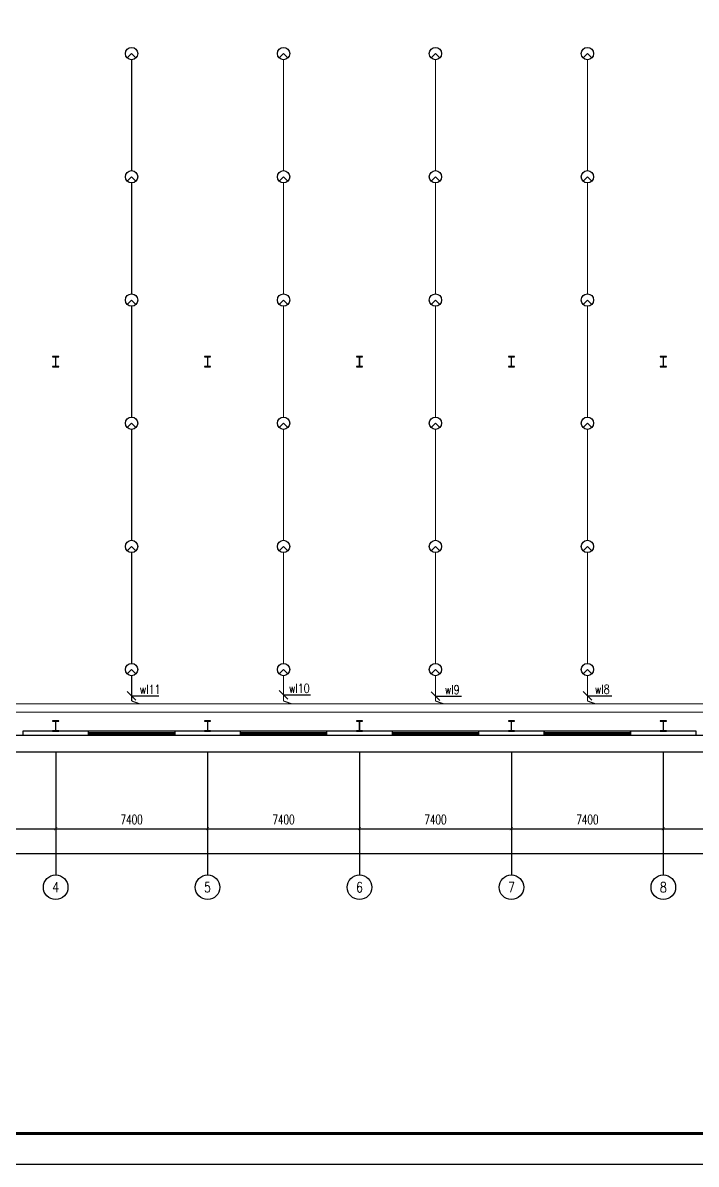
# Model space of a CAD drawing. Extents: x 1751103 to 2598738, y -609732 to 659428.
# Drawn here: x 2128448 to 2161248, y 23405 to 78992 of the extents above; entities that cross this region are included whole.
import ezdxf
from ezdxf.enums import TextEntityAlignment as Align

# ---------------------------------------------------------------- set-up
doc = ezdxf.new("R2010")
doc.units = 0
doc.header["$LTSCALE"] = 1000
doc.header["$MEASUREMENT"] = 0
doc.layers.get('0').update_dxf_attribs({"linetype": 'CONTINUOUS'})
doc.layers.get('DEFPOINTS').update_dxf_attribs({"linetype": 'CONTINUOUS'})
for name, color, linetype in [('AXIS', 3, 'CONTINUOUS'), ('AXIS_TEXT', 7, 'CONTINUOUS'), ('COLUMN', 99, 'CONTINUOUS'), ('DIM-照明', 4, 'CONTINUOUS'), ('EQUIP-照明', 3, 'CONTINUOUS'), ('GROUND', 2, 'CONTINUOUS'), ('PUB_TITLE', 4, 'CONTINUOUS'), ('WALL', 9, 'CONTINUOUS'), ('WINDOW', 99, 'CONTINUOUS'), ('WIRE-照明', 1, 'CONTINUOUS')]:
    doc.layers.add(name, color=color, linetype=linetype)
doc.styles.add('_TCH_AXIS', font='COMPLEX', dxfattribs={"bigfont": 'GBCBIG'})
doc.styles.add('_TCH_LABEL', font='COMPLEX', dxfattribs={"bigfont": 'GBCBIG'})
doc.styles.add('_TEL_DIM', font='SIMPLEX', dxfattribs={"width": 0.8, "height": 3.5, "bigfont": 'HZTXT'})
doc.styles.add('COMPLEX', font='COMPLEX')
doc.styles.add('DIM_FONT', font='SIMPLEX', dxfattribs={"width": 0.7, "bigfont": 'GBCBIG'})
doc.dimstyles.new('DIMN150', dxfattribs={"dimscale": 1.5, "dimtxt": 300, "dimasz": 100, "dimexe": 250, "dimexo": 300, "dimgap": 150, "dimtad": 1, "dimdec": 0, "dimzin": 0, "dimtxsty": 'DIM_FONT', "dimblk": 'ARCHTICK', "dimcen": 0.09, "dimclrt": 7, "dimazin": 3, "dimtfac": 1, "dimtdec": 0, "dimtix": 1, "dimtmove": 0, "dimatfit": 3, "dimtolj": 1, "dimtzin": 0})

# ---------------------------------------------------------------- blocks, each defined once
blk = doc.blocks.new('$WINLIB2D$00000001')
for p, q in [((-0.5, 0.5), (0.5, 0.5)), ((-0.5, 0.5), (-0.5, -0.5)), ((0.5, -0.5), (0.5, 0.5)), ((0.5, 0.167), (-0.5, 0.167)), ((0.5, -0.167), (-0.5, -0.167)), ((-0.5, -0.5), (0.5, -0.5))]:
    blk.add_line(p, q)
blk = doc.blocks.new('_AXISO')
blk.add_circle((0, 0), 0.5)
at = {"layer": 'AXIS_TEXT', "style": 'COMPLEX', "width": 1.041667}
blk.add_attdef('A', text='', height=0.56, dxfattribs=at).set_placement((-0.25, -0.28), (0.25, -0.28), align=Align.FIT)
blk = doc.blocks.new('_ARCHTICK')
at = {"color": 0, "linetype": 'BYBLOCK', "const_width": 0.15}
blk.add_lwpolyline([(-0.5, -0.5), (0.5, 0.5)], dxfattribs=at)
blk = doc.blocks.new('*D46')
at = {"layer": 'AXIS', "color": 0}
for p, q in [((2107648, 43042), (2107648, 38167)), ((2315248, 43042), (2315248, 38167)), ((2107648, 38542), (2315248, 38542))]:
    blk.add_line(p, q, dxfattribs=at)
at = {"layer": 'DEFPOINTS', "color": 0}
for p in [(2107648, 43492), (2315248, 43492), (2315248, 38542)]:
    blk.add_point(p, dxfattribs=at)
at = {"layer": 'AXIS', "color": 0, "xscale": 150, "yscale": 150, "zscale": 150, "rotation": 180}
blk.add_blockref('_ARCHTICK', (2107648, 38542), dxfattribs=at)
at = {"layer": 'AXIS', "color": 0, "xscale": 150, "yscale": 150, "zscale": 150}
blk.add_blockref('_ARCHTICK', (2315248, 38542), dxfattribs=at)
at = {"layer": 'AXIS', "color": 7, "insert": (2211448, 38992), "char_height": 450, "attachment_point": 5, "style": 'DIM_FONT'}
blk.add_mtext('\\A1;207600', dxfattribs=at)
blk = doc.blocks.new('*D50')
at = {"layer": 'AXIS', "color": 0}
for p, q in [((2122648, 43042), (2122648, 39367)), ((2130048, 43042), (2130048, 39367)), ((2122648, 39742), (2130048, 39742))]:
    blk.add_line(p, q, dxfattribs=at)
at = {"layer": 'DEFPOINTS', "color": 0}
for p in [(2122648, 43492), (2130048, 43492), (2130048, 39742)]:
    blk.add_point(p, dxfattribs=at)
at = {"layer": 'AXIS', "color": 0, "xscale": 150, "yscale": 150, "zscale": 150, "rotation": 180}
blk.add_blockref('_ARCHTICK', (2122648, 39742), dxfattribs=at)
at = {"layer": 'AXIS', "color": 0, "xscale": 150, "yscale": 150, "zscale": 150}
blk.add_blockref('_ARCHTICK', (2130048, 39742), dxfattribs=at)
at = {"layer": 'AXIS', "color": 7, "insert": (2126348, 40192), "char_height": 450, "attachment_point": 5, "style": 'DIM_FONT'}
blk.add_mtext('\\A1;7400', dxfattribs=at)
blk = doc.blocks.new('*D51')
at = {"layer": 'AXIS', "color": 0}
for p, q in [((2130048, 43042), (2130048, 39367)), ((2137448, 43042), (2137448, 39367)), ((2130048, 39742), (2137448, 39742))]:
    blk.add_line(p, q, dxfattribs=at)
at = {"layer": 'DEFPOINTS', "color": 0}
for p in [(2130048, 43492), (2137448, 43492), (2137448, 39742)]:
    blk.add_point(p, dxfattribs=at)
at = {"layer": 'AXIS', "color": 0, "xscale": 150, "yscale": 150, "zscale": 150, "rotation": 180}
blk.add_blockref('_ARCHTICK', (2130048, 39742), dxfattribs=at)
at = {"layer": 'AXIS', "color": 0, "xscale": 150, "yscale": 150, "zscale": 150}
blk.add_blockref('_ARCHTICK', (2137448, 39742), dxfattribs=at)
at = {"layer": 'AXIS', "color": 7, "insert": (2133748, 40192), "char_height": 450, "attachment_point": 5, "style": 'DIM_FONT'}
blk.add_mtext('\\A1;7400', dxfattribs=at)
blk = doc.blocks.new('*D52')
at = {"layer": 'AXIS', "color": 0}
for p, q in [((2137448, 43042), (2137448, 39367)), ((2144848, 43042), (2144848, 39367)), ((2137448, 39742), (2144848, 39742))]:
    blk.add_line(p, q, dxfattribs=at)
at = {"layer": 'DEFPOINTS', "color": 0}
for p in [(2137448, 43492), (2144848, 43492), (2144848, 39742)]:
    blk.add_point(p, dxfattribs=at)
at = {"layer": 'AXIS', "color": 0, "xscale": 150, "yscale": 150, "zscale": 150, "rotation": 180}
blk.add_blockref('_ARCHTICK', (2137448, 39742), dxfattribs=at)
at = {"layer": 'AXIS', "color": 0, "xscale": 150, "yscale": 150, "zscale": 150}
blk.add_blockref('_ARCHTICK', (2144848, 39742), dxfattribs=at)
at = {"layer": 'AXIS', "color": 7, "insert": (2141148, 40192), "char_height": 450, "attachment_point": 5, "style": 'DIM_FONT'}
blk.add_mtext('\\A1;7400', dxfattribs=at)
blk = doc.blocks.new('*D53')
at = {"layer": 'AXIS', "color": 0}
for p, q in [((2144848, 43042), (2144848, 39367)), ((2152248, 43042), (2152248, 39367)), ((2144848, 39742), (2152248, 39742))]:
    blk.add_line(p, q, dxfattribs=at)
at = {"layer": 'DEFPOINTS', "color": 0}
for p in [(2144848, 43492), (2152248, 43492), (2152248, 39742)]:
    blk.add_point(p, dxfattribs=at)
at = {"layer": 'AXIS', "color": 0, "xscale": 150, "yscale": 150, "zscale": 150, "rotation": 180}
blk.add_blockref('_ARCHTICK', (2144848, 39742), dxfattribs=at)
at = {"layer": 'AXIS', "color": 0, "xscale": 150, "yscale": 150, "zscale": 150}
blk.add_blockref('_ARCHTICK', (2152248, 39742), dxfattribs=at)
at = {"layer": 'AXIS', "color": 7, "insert": (2148548, 40192), "char_height": 450, "attachment_point": 5, "style": 'DIM_FONT'}
blk.add_mtext('\\A1;7400', dxfattribs=at)
blk = doc.blocks.new('*D54')
at = {"layer": 'AXIS', "color": 0}
for p, q in [((2152248, 43042), (2152248, 39367)), ((2159648, 43042), (2159648, 39367)), ((2152248, 39742), (2159648, 39742))]:
    blk.add_line(p, q, dxfattribs=at)
at = {"layer": 'DEFPOINTS', "color": 0}
for p in [(2152248, 43492), (2159648, 43492), (2159648, 39742)]:
    blk.add_point(p, dxfattribs=at)
at = {"layer": 'AXIS', "color": 0, "xscale": 150, "yscale": 150, "zscale": 150, "rotation": 180}
blk.add_blockref('_ARCHTICK', (2152248, 39742), dxfattribs=at)
at = {"layer": 'AXIS', "color": 0, "xscale": 150, "yscale": 150, "zscale": 150}
blk.add_blockref('_ARCHTICK', (2159648, 39742), dxfattribs=at)
at = {"layer": 'AXIS', "color": 7, "insert": (2155948, 40192), "char_height": 450, "attachment_point": 5, "style": 'DIM_FONT'}
blk.add_mtext('\\A1;7400', dxfattribs=at)
blk = doc.blocks.new('*D55')
at = {"layer": 'AXIS', "color": 0}
for p, q in [((2159648, 43042), (2159648, 39367)), ((2167048, 43042), (2167048, 39367)), ((2159648, 39742), (2167048, 39742))]:
    blk.add_line(p, q, dxfattribs=at)
at = {"layer": 'DEFPOINTS', "color": 0}
for p in [(2159648, 43492), (2167048, 43492), (2167048, 39742)]:
    blk.add_point(p, dxfattribs=at)
at = {"layer": 'AXIS', "color": 0, "xscale": 150, "yscale": 150, "zscale": 150, "rotation": 180}
blk.add_blockref('_ARCHTICK', (2159648, 39742), dxfattribs=at)
at = {"layer": 'AXIS', "color": 0, "xscale": 150, "yscale": 150, "zscale": 150}
blk.add_blockref('_ARCHTICK', (2167048, 39742), dxfattribs=at)
at = {"layer": 'AXIS', "color": 7, "insert": (2163348, 40192), "char_height": 450, "attachment_point": 5, "style": 'DIM_FONT'}
blk.add_mtext('\\A1;7400', dxfattribs=at)
blk = doc.blocks.new('$EQUIP$00001176')
for q in [(-0.354, -0.354), (0.354, -0.354)]:
    blk.add_line((0, 0), q)
blk.add_circle((0, 0), 0.5)
at = {"style": '_TCH_LABEL', "flags": 9}
blk.add_attdef('A', (0, 0), '', height=0.00002, dxfattribs=at)
blk = doc.blocks.new('W2')
at = {"layer": 'AXIS', "color": 8}
for p, q in [((2130047.9, 43491.5), (2130047.9, 37491.5)), ((2137447.9, 43491.5), (2137447.9, 37491.5)), ((2144847.9, 43491.5), (2144847.9, 37491.5)), ((2152247.9, 43491.5), (2152247.9, 37491.5)), ((2159647.9, 43491.5), (2159647.9, 37491.5))]:
    blk.add_line(p, q, dxfattribs=at)
at = {"layer": 'COLUMN', "color": 8}
for p, q in [((2130197.9, 62741.5), (2129897.9, 62741.5)), ((2129897.9, 62741.5), (2129897.9, 62723.5)), ((2129897.9, 62723.5), (2130037.9, 62723.5)), ((2130037.9, 62259.5), (2129897.9, 62259.5)), ((2129897.9, 62259.5), (2129897.9, 62241.5)), ((2130037.9, 62723.5), (2130042.9, 62718.5)), ((2130042.9, 62264.5), (2130037.9, 62259.5)), ((2130042.9, 62718.5), (2130042.9, 62264.5)), ((2130052.9, 62718.5), (2130057.9, 62723.5)), ((2130052.9, 62264.5), (2130052.9, 62718.5)), ((2130057.9, 62259.5), (2130052.9, 62264.5)), ((2130057.9, 62723.5), (2130197.9, 62723.5)), ((2130197.9, 62259.5), (2130057.9, 62259.5)), ((2130197.9, 62723.5), (2130197.9, 62741.5)), ((2130197.9, 62241.5), (2130197.9, 62259.5)), ((2137597.9, 62741.5), (2137297.9, 62741.5)), ((2137297.9, 62741.5), (2137297.9, 62723.5)), ((2137297.9, 62723.5), (2137437.9, 62723.5)), ((2137437.9, 62259.5), (2137297.9, 62259.5)), ((2137297.9, 62259.5), (2137297.9, 62241.5)), ((2137437.9, 62723.5), (2137442.9, 62718.5)), ((2137442.9, 62264.5), (2137437.9, 62259.5)), ((2137442.9, 62718.5), (2137442.9, 62264.5)), ((2137452.9, 62718.5), (2137457.9, 62723.5)), ((2137452.9, 62264.5), (2137452.9, 62718.5)), ((2137457.9, 62259.5), (2137452.9, 62264.5)), ((2137457.9, 62723.5), (2137597.9, 62723.5)), ((2137597.9, 62259.5), (2137457.9, 62259.5)), ((2137597.9, 62723.5), (2137597.9, 62741.5)), ((2137597.9, 62241.5), (2137597.9, 62259.5)), ((2144997.9, 62741.5), (2144697.9, 62741.5)), ((2144697.9, 62741.5), (2144697.9, 62723.5)), ((2144697.9, 62723.5), (2144837.9, 62723.5)), ((2144837.9, 62259.5), (2144697.9, 62259.5)), ((2144697.9, 62259.5), (2144697.9, 62241.5)), ((2144837.9, 62723.5), (2144842.9, 62718.5)), ((2144842.9, 62264.5), (2144837.9, 62259.5)), ((2144842.9, 62718.5), (2144842.9, 62264.5)), ((2144852.9, 62718.5), (2144857.9, 62723.5)), ((2144852.9, 62264.5), (2144852.9, 62718.5)), ((2144857.9, 62259.5), (2144852.9, 62264.5)), ((2144857.9, 62723.5), (2144997.9, 62723.5)), ((2144997.9, 62259.5), (2144857.9, 62259.5)), ((2144997.9, 62723.5), (2144997.9, 62741.5)), ((2144997.9, 62241.5), (2144997.9, 62259.5)), ((2152397.9, 62741.5), (2152097.9, 62741.5)), ((2152097.9, 62741.5), (2152097.9, 62723.5)), ((2152097.9, 62723.5), (2152237.9, 62723.5)), ((2152237.9, 62259.5), (2152097.9, 62259.5)), ((2152097.9, 62259.5), (2152097.9, 62241.5)), ((2152237.9, 62723.5), (2152242.9, 62718.5)), ((2152242.9, 62264.5), (2152237.9, 62259.5)), ((2152242.9, 62718.5), (2152242.9, 62264.5)), ((2152252.9, 62718.5), (2152257.9, 62723.5)), ((2152252.9, 62264.5), (2152252.9, 62718.5)), ((2152257.9, 62259.5), (2152252.9, 62264.5)), ((2152257.9, 62723.5), (2152397.9, 62723.5)), ((2152397.9, 62259.5), (2152257.9, 62259.5)), ((2152397.9, 62723.5), (2152397.9, 62741.5)), ((2152397.9, 62241.5), (2152397.9, 62259.5)), ((2159797.9, 62741.5), (2159497.9, 62741.5)), ((2159497.9, 62741.5), (2159497.9, 62723.5)), ((2159497.9, 62723.5), (2159637.9, 62723.5)), ((2159637.9, 62259.5), (2159497.9, 62259.5)), ((2159497.9, 62259.5), (2159497.9, 62241.5)), ((2159637.9, 62723.5), (2159642.9, 62718.5)), ((2159642.9, 62264.5), (2159637.9, 62259.5)), ((2159642.9, 62718.5), (2159642.9, 62264.5)), ((2159652.9, 62718.5), (2159657.9, 62723.5)), ((2159652.9, 62264.5), (2159652.9, 62718.5)), ((2159657.9, 62259.5), (2159652.9, 62264.5)), ((2159657.9, 62723.5), (2159797.9, 62723.5)), ((2159797.9, 62259.5), (2159657.9, 62259.5)), ((2159797.9, 62723.5), (2159797.9, 62741.5)), ((2159797.9, 62241.5), (2159797.9, 62259.5)), ((2129897.9, 62241.5), (2130197.9, 62241.5)), ((2137297.9, 62241.5), (2137597.9, 62241.5)), ((2144697.9, 62241.5), (2144997.9, 62241.5)), ((2152097.9, 62241.5), (2152397.9, 62241.5)), ((2159497.9, 62241.5), (2159797.9, 62241.5)), ((2130197.9, 44991.5), (2129897.9, 44991.5)), ((2129897.9, 44991.5), (2129897.9, 44973.5)), ((2129897.9, 44973.5), (2130037.9, 44973.5)), ((2130037.9, 44509.5), (2129897.9, 44509.5)), ((2129897.9, 44509.5), (2129897.9, 44491.5)), ((2129897.9, 44491.5), (2130197.9, 44491.5)), ((2130037.9, 44973.5), (2130042.9, 44968.5)), ((2130042.9, 44514.5), (2130037.9, 44509.5)), ((2130042.9, 44968.5), (2130042.9, 44514.5)), ((2130052.9, 44968.5), (2130057.9, 44973.5)), ((2130052.9, 44514.5), (2130052.9, 44968.5)), ((2130057.9, 44509.5), (2130052.9, 44514.5)), ((2130057.9, 44973.5), (2130197.9, 44973.5)), ((2130197.9, 44509.5), (2130057.9, 44509.5)), ((2130197.9, 44973.5), (2130197.9, 44991.5)), ((2130197.9, 44491.5), (2130197.9, 44509.5)), ((2137597.9, 44991.5), (2137297.9, 44991.5)), ((2137297.9, 44991.5), (2137297.9, 44973.5)), ((2137297.9, 44973.5), (2137437.9, 44973.5)), ((2137437.9, 44509.5), (2137297.9, 44509.5)), ((2137297.9, 44509.5), (2137297.9, 44491.5)), ((2137297.9, 44491.5), (2137597.9, 44491.5)), ((2137437.9, 44973.5), (2137442.9, 44968.5)), ((2137442.9, 44514.5), (2137437.9, 44509.5)), ((2137442.9, 44968.5), (2137442.9, 44514.5)), ((2137452.9, 44968.5), (2137457.9, 44973.5)), ((2137452.9, 44514.5), (2137452.9, 44968.5)), ((2137457.9, 44509.5), (2137452.9, 44514.5)), ((2137457.9, 44973.5), (2137597.9, 44973.5)), ((2137597.9, 44509.5), (2137457.9, 44509.5)), ((2137597.9, 44973.5), (2137597.9, 44991.5)), ((2137597.9, 44491.5), (2137597.9, 44509.5)), ((2144997.9, 44991.5), (2144697.9, 44991.5)), ((2144697.9, 44991.5), (2144697.9, 44973.5)), ((2144697.9, 44973.5), (2144837.9, 44973.5)), ((2144837.9, 44509.5), (2144697.9, 44509.5)), ((2144697.9, 44509.5), (2144697.9, 44491.5)), ((2144697.9, 44491.5), (2144997.9, 44491.5)), ((2144837.9, 44973.5), (2144842.9, 44968.5)), ((2144842.9, 44514.5), (2144837.9, 44509.5)), ((2144842.9, 44968.5), (2144842.9, 44514.5)), ((2144852.9, 44968.5), (2144857.9, 44973.5)), ((2144852.9, 44514.5), (2144852.9, 44968.5)), ((2144857.9, 44509.5), (2144852.9, 44514.5)), ((2144857.9, 44973.5), (2144997.9, 44973.5)), ((2144997.9, 44509.5), (2144857.9, 44509.5)), ((2144997.9, 44973.5), (2144997.9, 44991.5)), ((2144997.9, 44491.5), (2144997.9, 44509.5)), ((2152397.9, 44991.5), (2152097.9, 44991.5)), ((2152097.9, 44991.5), (2152097.9, 44973.5)), ((2152097.9, 44973.5), (2152237.9, 44973.5)), ((2152237.9, 44509.5), (2152097.9, 44509.5)), ((2152097.9, 44509.5), (2152097.9, 44491.5)), ((2152097.9, 44491.5), (2152397.9, 44491.5)), ((2152237.9, 44973.5), (2152242.9, 44968.5)), ((2152242.9, 44514.5), (2152237.9, 44509.5)), ((2152242.9, 44968.5), (2152242.9, 44514.5)), ((2152252.9, 44968.5), (2152257.9, 44973.5)), ((2152252.9, 44514.5), (2152252.9, 44968.5)), ((2152257.9, 44509.5), (2152252.9, 44514.5)), ((2152257.9, 44973.5), (2152397.9, 44973.5)), ((2152397.9, 44509.5), (2152257.9, 44509.5)), ((2152397.9, 44973.5), (2152397.9, 44991.5)), ((2152397.9, 44491.5), (2152397.9, 44509.5)), ((2159797.9, 44991.5), (2159497.9, 44991.5)), ((2159497.9, 44991.5), (2159497.9, 44973.5)), ((2159497.9, 44973.5), (2159637.9, 44973.5)), ((2159637.9, 44509.5), (2159497.9, 44509.5)), ((2159497.9, 44509.5), (2159497.9, 44491.5)), ((2159497.9, 44491.5), (2159797.9, 44491.5)), ((2159637.9, 44973.5), (2159642.9, 44968.5)), ((2159642.9, 44514.5), (2159637.9, 44509.5)), ((2159642.9, 44968.5), (2159642.9, 44514.5)), ((2159652.9, 44968.5), (2159657.9, 44973.5)), ((2159652.9, 44514.5), (2159652.9, 44968.5)), ((2159657.9, 44509.5), (2159652.9, 44514.5)), ((2159657.9, 44973.5), (2159797.9, 44973.5)), ((2159797.9, 44509.5), (2159657.9, 44509.5)), ((2159797.9, 44973.5), (2159797.9, 44991.5)), ((2159797.9, 44491.5), (2159797.9, 44509.5))]:
    blk.add_line(p, q, dxfattribs=at)
at = {"layer": 'GROUND', "color": 8}
for p, q in [((2121747.9, 44291.5), (2197547.9, 44291.5)), ((2121747.9, 43491.5), (2197547.9, 43491.5))]:
    blk.add_line(p, q, dxfattribs=at)
at = {"layer": 'WALL', "color": 8}
for p, q in [((2129897.9, 44491.5), (2128447.9, 44491.5)), ((2128447.9, 44491.5), (2128447.9, 44291.5)), ((2131647.9, 44491.5), (2130197.9, 44491.5)), ((2131647.9, 44291.5), (2131647.9, 44491.5)), ((2137297.9, 44491.5), (2135847.9, 44491.5)), ((2135847.9, 44491.5), (2135847.9, 44291.5)), ((2139047.9, 44491.5), (2137597.9, 44491.5)), ((2139047.9, 44291.5), (2139047.9, 44491.5)), ((2144697.9, 44491.5), (2143247.9, 44491.5)), ((2143247.9, 44491.5), (2143247.9, 44291.5)), ((2146447.9, 44491.5), (2144997.9, 44491.5)), ((2146447.9, 44291.5), (2146447.9, 44491.5)), ((2152097.9, 44491.5), (2150647.9, 44491.5)), ((2150647.9, 44491.5), (2150647.9, 44291.5)), ((2153847.9, 44491.5), (2152397.9, 44491.5)), ((2153847.9, 44291.5), (2153847.9, 44491.5)), ((2159497.9, 44491.5), (2158047.9, 44491.5)), ((2158047.9, 44491.5), (2158047.9, 44291.5)), ((2161247.9, 44491.5), (2159797.9, 44491.5)), ((2161247.9, 44291.5), (2161247.9, 44491.5)), ((2128447.9, 44291.5), (2130047.9, 44291.5)), ((2130047.9, 44291.5), (2131647.9, 44291.5)), ((2135847.9, 44291.5), (2137447.9, 44291.5)), ((2137447.9, 44291.5), (2139047.9, 44291.5)), ((2143247.9, 44291.5), (2144847.9, 44291.5)), ((2144847.9, 44291.5), (2146447.9, 44291.5)), ((2150647.9, 44291.5), (2152247.9, 44291.5)), ((2152247.9, 44291.5), (2153847.9, 44291.5)), ((2158047.9, 44291.5), (2159647.9, 44291.5)), ((2159647.9, 44291.5), (2161247.9, 44291.5))]:
    blk.add_line(p, q, dxfattribs=at)
at = {"layer": 'AXIS', "color": 8}
ref = blk.add_blockref('_AXISO', (2130047.9, 36891.5), dxfattribs=dict(at, xscale=1200, yscale=1200, zscale=1200))
ref.add_attrib('A', '4', dxfattribs={"layer": 'AXIS_TEXT', "color": 8, "height": 480.7, "style": '_TCH_AXIS', "width": 0.9375}).set_placement((2129876.2, 36651.2), (2130219.6, 36651.2), align=Align.FIT)
ref = blk.add_blockref('_AXISO', (2137447.9, 36891.5), dxfattribs=dict(at, xscale=1200, yscale=1200, zscale=1200))
ref.add_attrib('A', '5', dxfattribs={"layer": 'AXIS_TEXT', "color": 8, "height": 493.2, "style": '_TCH_AXIS'}).set_placement((2137283.5, 36644.9), (2137612.3, 36644.9), align=Align.FIT)
ref = blk.add_blockref('_AXISO', (2144847.9, 36891.5), dxfattribs=dict(at, xscale=1200, yscale=1200, zscale=1200))
ref.add_attrib('A', '6', dxfattribs={"layer": 'AXIS_TEXT', "color": 8, "height": 506.1, "style": '_TCH_AXIS', "width": 0.928571}).set_placement((2144691.2, 36638.5), (2145004.5, 36638.5), align=Align.FIT)
ref = blk.add_blockref('_AXISO', (2152247.9, 36891.5), dxfattribs=dict(at, xscale=1200, yscale=1200, zscale=1200))
ref.add_attrib('A', '7', dxfattribs={"layer": 'AXIS_TEXT', "color": 8, "height": 493.2, "style": '_TCH_AXIS'}).set_placement((2152083.5, 36644.9), (2152412.3, 36644.9), align=Align.FIT)
ref = blk.add_blockref('_AXISO', (2159647.9, 36891.5), dxfattribs=dict(at, xscale=1200, yscale=1200, zscale=1200))
ref.add_attrib('A', '8', dxfattribs={"layer": 'AXIS_TEXT', "color": 8, "height": 493.2, "style": '_TCH_AXIS'}).set_placement((2159483.5, 36644.9), (2159812.3, 36644.9), align=Align.FIT)
at = {"layer": 'WINDOW', "color": 8, "xscale": 4200, "zscale": 4200, "rotation": 180}
for p, yscale in [((2133747.9, 44391.5), -200), ((2141147.9, 44391.5), -200), ((2148547.9, 44391.5), -200), ((2155947.9, 44391.5), 200)]:
    blk.add_blockref('$WINLIB2D$00000001', p, dxfattribs=dict(at, yscale=yscale))
at = {"layer": 'AXIS', "color": 8}
for p1, p2, distance, picture, middle in [((2107647.9, 43491.5), (2315247.9, 43491.5), -4950, '*D46', (2211447.9, 38991.5)), ((2122647.9, 43491.5), (2130047.9, 43491.5), -3750, '*D50', (2126347.9, 40191.5)), ((2130047.9, 43491.5), (2137447.9, 43491.5), -3750, '*D51', (2133747.9, 40191.5)), ((2137447.9, 43491.5), (2144847.9, 43491.5), -3750, '*D52', (2141147.9, 40191.5)), ((2144847.9, 43491.5), (2152247.9, 43491.5), -3750, '*D53', (2148547.9, 40191.5)), ((2152247.9, 43491.5), (2159647.9, 43491.5), -3750, '*D54', (2155947.9, 40191.5)), ((2159647.9, 43491.5), (2167047.9, 43491.5), -3750, '*D55', (2163347.9, 40191.5))]:
    dim = blk.add_aligned_dim(p1=p1, p2=p2, distance=distance, dimstyle='DIMN150', dxfattribs=at)
    dim.commit()
    dim.dimension.update_dxf_attribs({"geometry": picture, "text_midpoint": middle})

msp = doc.modelspace()

# ---------------------------------------------------------------- linework, layer by layer
for p, q in [((2133536, 46424), (2133960, 46000)), ((2140936, 46472), (2141360, 46048)), ((2148336, 46408), (2148760, 45984)), ((2155736, 46430), (2156160, 46006))]:
    msp.add_line(p, q)
for points in [[(2133748, 46212), (2134037, 46212), (2135069, 46212)], [(2141148, 46260), (2141318, 46260), (2142466, 46260)], [(2148548, 46196), (2148884, 46196), (2149818, 46196)], [(2155948, 46218), (2156192, 46218), (2157137, 46218)]]:
    msp.add_lwpolyline(points)
at = {"layer": 'PUB_TITLE'}
msp.add_lwpolyline([(2088595, 23405), (2340895, 23405), (2340895, 112505), (2088595, 112505)], close=True, dxfattribs=at)
at = {"layer": 'PUB_TITLE', "const_width": 150}
msp.add_lwpolyline([(2092345, 24905), (2339395, 24905), (2339395, 111005), (2092345, 111005)], close=True, dxfattribs=at)
at = {"layer": 'WIRE-照明', "linetype": 'CONTINUOUS', "const_width": 52.5}
for points in [[(2133748, 77192), (2133748, 71792)], [(2141148, 77192), (2141148, 71792)], [(2148548, 77192), (2148548, 71792)], [(2155948, 77192), (2155948, 71792)], [(2133748, 71192), (2133748, 65792)], [(2141148, 71192), (2141148, 65792)], [(2148548, 71192), (2148548, 65792)], [(2155948, 71192), (2155948, 65792)], [(2133748, 65192), (2133748, 59792)], [(2141148, 65192), (2141148, 59792)], [(2148548, 65192), (2148548, 59792)], [(2155948, 65192), (2155948, 59792)], [(2133748, 59192), (2133748, 53792)], [(2141148, 59192), (2141148, 53792)], [(2148548, 59192), (2148548, 53792)], [(2155948, 59192), (2155948, 53792)], [(2133748, 53192), (2133748, 47792)], [(2141148, 53192), (2141148, 47792)], [(2148548, 53192), (2148548, 47792)], [(2155948, 53192), (2155948, 47792)], [(2133748, 47192), (2133748, 45965)], [(2141148, 47192), (2141148, 45965)], [(2148548, 47192), (2148548, 45965)], [(2155948, 47192), (2155948, 45965)], [(2111929, 45828), (2195855, 45828)], [(2133748, 45965), (2134129, 45828)], [(2141148, 45965), (2141529, 45828)], [(2148548, 45965), (2148929, 45828)], [(2155948, 45965), (2156329, 45828)]]:
    msp.add_lwpolyline(points, dxfattribs=at)
msp.add_lwpolyline([(2195424, 45424), (2119128, 45424, 0.414214), (2118948, 45244), (2118948, 43991)], format="xyb", dxfattribs=at)

# ---------------------------------------------------------------- block references
msp.add_blockref('W2', (0, 0))
at = {"layer": 'EQUIP-照明', "xscale": 600, "yscale": 600, "zscale": 600}
for p in [(2133748, 77492), (2141148, 77492), (2148548, 77492), (2155948, 77492), (2133748, 71492), (2141148, 71492), (2148548, 71492), (2155948, 71492), (2133748, 65492), (2141148, 65492), (2148548, 65492), (2155948, 65492), (2133748, 59492), (2141148, 59492), (2148548, 59492), (2155948, 59492), (2133748, 53492), (2141148, 53492), (2148548, 53492), (2155948, 53492), (2133748, 47492), (2141148, 47492), (2148548, 47492), (2155948, 47492)]:
    msp.add_blockref('$EQUIP$00001176', p, dxfattribs=at)

# ---------------------------------------------------------------- texts
at = {"layer": 'DIM-照明', "color": 7, "style": '_TEL_DIM', "width": 0.752941}
for s, p in [('wl11', (2134145, 46307)), ('wl10', (2141412, 46354)), ('wl9', (2149007, 46290)), ('wl8', (2156313, 46312))]:
    msp.add_text(s, height=446.2, dxfattribs=at).set_placement(p)

doc.saveas('drawing.dxf')
